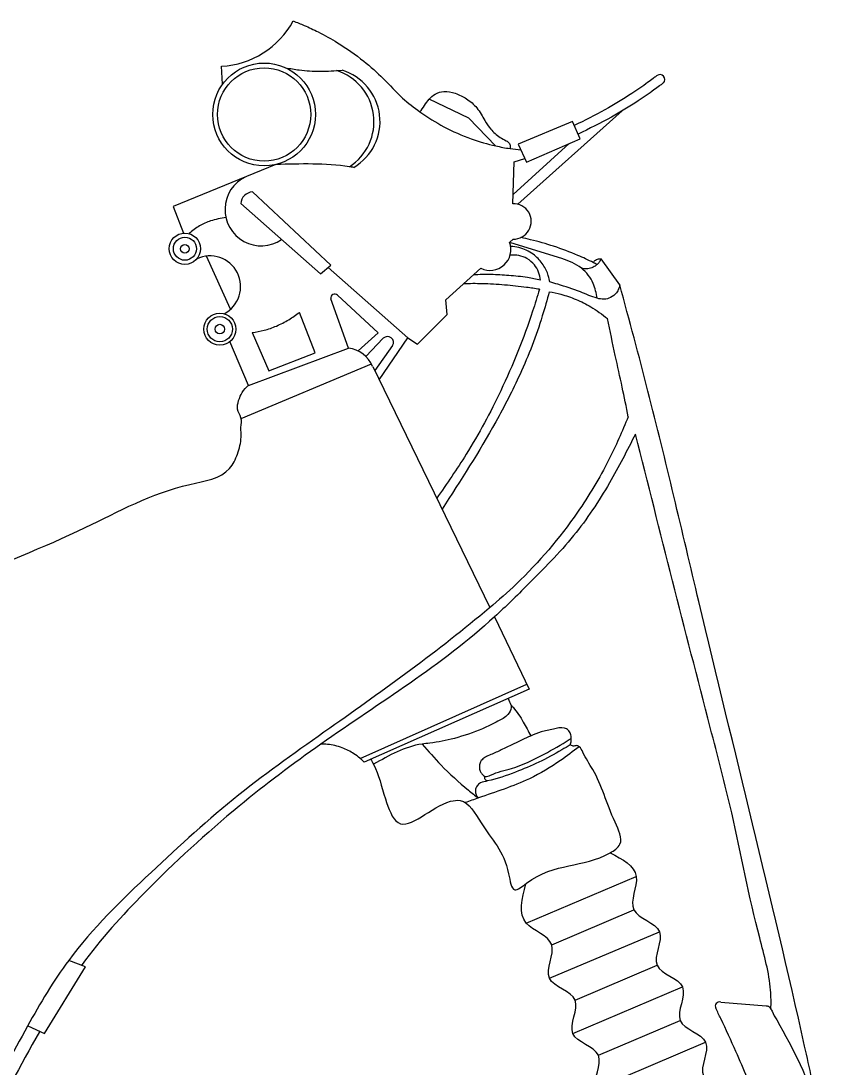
# Model space of a CAD drawing. Header units: millimetres. Extents: x -1488 to 354, y -1 to 1042.
# Drawn here: x -376.7 to -102.3, y 693 to 1042.3 of the extents above; entities that cross this region are included whole.
import ezdxf

# ---------------------------------------------------------------- set-up
doc = ezdxf.new("R2010")
doc.units = ezdxf.units.MM
doc.layers.add('ceco.net 420', color=7, linetype='Continuous')

msp = doc.modelspace()

# ---------------------------------------------------------------- linework, layer by layer
at = {"layer": 'ceco.net 420'}
for p, q in [((-309.37, 1021.23), (-309.71, 1027.19)), ((-227.17, 1009.89), (-240.47, 1016.21)), ((-218.32, 1000.67), (-227.17, 1009.89)), ((-273.23, 960.83), (-299.38, 985.27)), ((-303.33, 981.37), (-276.69, 957.91)), ((-213.55, 968.51), (-212.42, 969.54)), ((-276.69, 957.91), (-273.23, 960.83)), ((-234.88, 949.24), (-223.16, 959.83)), ((-267.33, 933.21), (-273.29, 949.67)), ((-234.45, 944.43), (-234.88, 949.24)), ((-244.27, 934.45), (-234.45, 944.43)), ((-247.52, 936.66), (-244.27, 934.45)), ((-218.57, 843.57), (-206.99, 819.47)), ((-206.99, 819.47), (-262.1, 795.03)), ((-193.65, 802.6), (-193, 803.02)), ((-208.03, 741.41), (-171.31, 756.99)), ((-199.53, 734.16), (-172.06, 745.81)), ((-200.24, 723), (-163.59, 738.54)), ((-191.73, 715.74), (-164.33, 727.36)), ((-192.44, 704.58), (-155.87, 720.09)), ((-183.94, 697.32), (-156.61, 708.92)), ((-184.64, 686.16), (-148.14, 701.64))]:
    msp.add_line(p, q, dxfattribs=at)
for points in [[(-176, 1012.29), (-210.78, 981.18)], [(-210.67, 1001.25), (-207.9, 995.21), (-190.05, 1002.98), (-192.55, 1008.73), (-210.67, 1001.25)], [(-193.67, 1001.41), (-212.4, 984.42)], [(-212.5, 981.36), (-212.04, 995.3), (-208.46, 996.42)], [(-291.58, 994.45), (-325.86, 980.41)], [(-325.86, 980.41), (-322.41, 971.55)], [(-196.09, 963.12), (-213.2, 968.33)], [(-306.69, 946.21), (-314.71, 963.87)], [(-176.79, 954.27), (-183.02, 962.93)], [(-257.09, 922.59), (-247.52, 936.66), (-274.1, 960.13)], [(-271.03, 950.83), (-257.46, 938.29), (-264.18, 932.24)], [(-299.47, 938.37), (-293.99, 925.66), (-278.5, 931.56), (-283.76, 945.12)], [(-255.74, 936.47), (-261.56, 930.4)], [(-300.73, 920.76), (-306.97, 935.35)], [(-300.73, 920.76), (-267.33, 933.21)], [(-252.62, 934.02), (-258.59, 925.68)], [(-303.18, 909.71), (-259.68, 927.91)], [(-259.28, 927.08), (-220.18, 846.63)], [(-263.5, 796.35), (-207.79, 821.12)], [(-374.42, 707.17), (-368.79, 704.57), (-355.09, 726.84), (-360.76, 728.96)], [(-143.07, 715.03), (-127.98, 713.82)]]:
    msp.add_lwpolyline(points, dxfattribs=at)
for centre, radius in [((-295.52, 1011.13), 17.14), ((-295.52, 1011.13), 15.57), ((-321.97, 966.34), 5.23), ((-321.97, 966.34), 3.84), ((-321.97, 966.34), 1.44), ((-310.3, 939.52), 5.34), ((-310.3, 939.52), 4.19), ((-310.3, 939.52), 1.61)]:
    msp.add_circle(centre, radius, dxfattribs=at)
for centre, radius, start, end in [((-311.38, 1056.26), 29.12, 273.2772, 331.3918), ((-276.71, 1008.72), 17.86, 302.8115, 72.4837), ((-274.65, 1008.82), 17.82, 300.6175, 73.1436), ((-163.41, 1022.79), 1.63, 315.9781, 125.4088), ((-296.48, 979.4), 12.09, 115.1643, 304.3014), ((-299.22, 981.15), 4.12, 92.2151, 176.9387), ((-212.26, 975.45), 5.91, 268.4623, 92.3831), ((-220.11, 966.11), 6.98, 244.0307, 20.1705), ((-313.56, 953.74), 10.19, 297.1813, 116.0838), ((-271.99, 949.92), 1.32, 43.4281, 190.8455), ((-254.31, 935.07), 1.99, 328.1635, 135.5681), ((-268.75, 922.99), 10.31, 23.3586, 82.0933), ((-143.5, 713.68), 1.41, 72.2705, 208.9937)]:
    msp.add_arc(centre, radius, start, end, dxfattribs=at)
for points in [[(-285.81, 1042.32), (-282.12, 1040.83), (-277.48, 1038.67), (-271, 1035.06), (-262.26, 1028.9), (-255.73, 1023.09), (-249.31, 1016.6), (-243.5, 1011.98), (-235.49, 1007.03), (-226.38, 1003.02), (-218.21, 1000.65), (-213.42, 999.74), (-209.77, 999.28)], [(-288.36, 1026.7), (-283.8, 1025.98), (-276.82, 1025.53), (-269.49, 1025.88)], [(-164.36, 1024.12), (-164.63, 1023.9), (-165.65, 1023.13), (-167.5, 1021.76), (-172.77, 1018.12), (-181.73, 1012.67), (-191.99, 1007.44)], [(-162.24, 1021.66), (-162.51, 1021.44), (-163.53, 1020.66), (-165.39, 1019.3), (-170.65, 1015.66), (-179.61, 1010.21), (-190.74, 1004.56)], [(-243.49, 1011.97), (-241.98, 1014.09), (-240.47, 1016.21), (-238.41, 1017.92), (-235.53, 1018.8), (-231.73, 1018.19), (-227.97, 1016.34), (-224.52, 1013.31), (-221.84, 1009.09), (-219.89, 1006.26), (-216.74, 1003.48), (-214.76, 1002.36), (-213.62, 1001.41), (-213.33, 1000.32), (-213.41, 999.74)], [(-265.56, 993.48), (-267.03, 993.7), (-291.61, 994.44)], [(-308.26, 976.7), (-313.4, 975.62), (-317.04, 973.96), (-320.57, 971.43)], [(-184.32, 961.07), (-185.64, 961.73), (-190.8, 964.11), (-198.87, 967.15), (-206.56, 969.35), (-209.78, 970.08)], [(-203.27, 955.83), (-203.9, 958.56), (-205.31, 960.94), (-207.78, 963.04), (-210.49, 964.07), (-213.4, 964.18)], [(-200.18, 955.28), (-200.38, 956.35), (-200.8, 957.82), (-202.67, 961.41), (-205.75, 964.49), (-210.46, 966.7), (-213.2, 967.11)], [(-184.29, 949.81), (-185.65, 954.75), (-189.59, 959.87), (-196.09, 963.12)], [(-185.64, 961.73), (-184.9, 962.54), (-183.47, 962.97), (-183.02, 962.93)], [(-203.27, 955.83), (-207.61, 956.72), (-213.82, 957.39), (-219.78, 957.71), (-225.59, 957.63)], [(-203.6, 952.81), (-207.94, 953.45), (-215.23, 954.23), (-222.75, 954.66), (-228.89, 954.66)], [(-176.79, 954.27), (-177.12, 953.08), (-177.94, 951.67), (-179.87, 950.1), (-182.07, 949.5), (-184.29, 949.81), (-189.93, 951.93), (-197.52, 954.47), (-200.18, 955.28)], [(-110.32, 678.6), (-115.08, 700.36), (-150.41, 848.62), (-167.38, 918.88), (-176.79, 954.27)], [(-203.6, 952.81), (-205.89, 945.46), (-216.54, 918.96), (-228.05, 897.8), (-237.9, 883.1)], [(-200.34, 951.99), (-202.65, 943.91), (-210.1, 924.47), (-218.18, 908.6), (-236.13, 879.45)], [(-200.34, 951.99), (-196.44, 951.14), (-191.4, 949.43), (-186.47, 946.99), (-180.9, 943.04)], [(-299.47, 938.37), (-295.52, 939.16), (-291.4, 940.56), (-287.28, 942.65), (-283.76, 945.12)], [(-173.96, 910.31), (-175.98, 920.13), (-178.29, 930.73), (-180.9, 943.04)], [(-797.88, 744.2), (-797.02, 742.59), (-794.57, 739.27), (-790.38, 735.68), (-776.74, 730.48), (-756.99, 724.57), (-731.47, 717.98), (-709.01, 714.56), (-690.83, 715.25), (-675.26, 719.85), (-648.84, 733.77), (-615.46, 751.38), (-586.71, 766.18), (-554.6, 782.3), (-515.84, 801.21), (-478.49, 818.87), (-439.29, 836.81), (-398.21, 854.99), (-355.24, 873.32), (-320.35, 887.7), (-307.02, 893.07), (-304.43, 897.86), (-303.2, 903.48), (-303.24, 906.72), (-303.24, 909.97), (-304.37, 912.77), (-304.02, 915.7), (-302.83, 918.4), (-300.77, 920.84)], [(-173.96, 910.31), (-180.51, 895.8), (-190.94, 878.42), (-211.31, 854.51), (-220.34, 846.5), (-273.61, 806.39), (-303.95, 784.16), (-333.25, 758.32), (-360.76, 728.96), (-374.49, 707.06), (-388.88, 680.11), (-430.82, 600.62), (-445.72, 572.38), (-458.03, 549.05), (-500.56, 468.44), (-528.51, 415.45), (-541.49, 390.8), (-546.86, 379.83), (-565.84, 347.04)], [(-213.11, 814.24), (-213.03, 813.27), (-214.11, 810.98), (-217.47, 808.71), (-222.63, 806.24), (-232.02, 803.02), (-240.18, 801.41), (-242.81, 801.11), (-258.99, 794.37)], [(-214.03, 816.27), (-213.11, 814.24), (-212.4, 813.37), (-208.99, 808.46), (-206.53, 803.81)], [(-262.1, 795.03), (-263.52, 796.36), (-265.53, 797.86), (-269.45, 799.85), (-274.35, 801), (-276.56, 801.1)], [(-259.87, 795.99), (-259, 794.37), (-255.02, 782.83), (-250.82, 774.91), (-233.26, 782.03), (-230.1, 782.27), (-223.12, 774.88), (-213.9, 757.87), (-211.83, 752.52), (-207.96, 754.67), (-180.02, 764.84), (-176.74, 767.69), (-178.36, 775.03), (-185.8, 792.61), (-189.14, 798.42), (-190.32, 800.24), (-191.27, 800.6), (-192.39, 800.45), (-193.31, 800.93)], [(-242.8, 801.12), (-236.45, 794.12), (-227.34, 785.78), (-224, 783.13)], [(-193.31, 800.85), (-196.14, 799.18), (-203.84, 795.05), (-211.61, 791.75), (-220.95, 788.8), (-223.26, 788.15), (-224.45, 787.16), (-225, 785.63), (-224.74, 784.15), (-224, 783.13)], [(-180.02, 764.84), (-171.31, 756.99), (-172.06, 745.81), (-163.59, 738.54), (-164.33, 727.36), (-155.87, 720.09), (-156.61, 708.92), (-148.14, 701.64), (-148.88, 690.47), (-140.42, 683.2), (-141.16, 672.02), (-132.7, 664.75), (-133.44, 653.57), (-124.97, 646.3), (-124.74, 632.81)], [(-151.51, 621.42), (-161.25, 630.91), (-160.55, 642.07), (-169.05, 649.33), (-169.05, 660.19), (-176.85, 667.74), (-176.14, 678.9), (-184.64, 686.16), (-183.94, 697.32), (-192.44, 704.58), (-191.73, 715.74), (-200.24, 723), (-199.53, 734.16), (-208.03, 741.41), (-208.15, 754.52)], [(-121.66, 631.02), (-121.17, 634.33), (-121.46, 643.31), (-123.08, 655.8), (-130.68, 680.86), (-138, 698.52), (-143.07, 709.54), (-144.74, 712.99)], [(-127.98, 713.82), (-127.59, 713.79), (-127.18, 713.64), (-126.71, 713.24), (-125.97, 711.97), (-124.39, 709.1), (-110.32, 678.6), (-104.15, 651.42), (-103.39, 614.78), (-103.91, 610.07), (-105.59, 599.51)]]:
    msp.add_spline(points, degree=3, dxfattribs=at)
for points, knots in [([(-183.02, 962.93), (-183.21, 962.55), (-183.56, 961.87), (-184.44, 960.9), (-185.7, 960.04), (-187.24, 959.62), (-188.59, 959.64), (-189.28, 959.79), (-189.59, 959.87)], [0, 0, 0, 0, 1.275849, 2.280634, 3.889721, 5.781857, 6.967525, 7.90653, 7.90653, 7.90653, 7.90653]), ([(-171.55, 904.48), (-174.36, 899.01), (-180.41, 887.24), (-191.91, 869.84), (-205.89, 855.9), (-231.81, 830.09), (-266.77, 808.95), (-306.43, 779.07), (-333.25, 754.57), (-350.12, 736.01), (-356.4, 727.41), (-356.45, 727.35)], [0, 0, 0, 0, 18.455389, 39.687851, 62.218044, 77.494576, 149.368095, 183.574147, 226.459546, 258.216792, 258.457507, 258.457507, 258.457507, 258.457507]), ([(-126.34, 712.71), (-126.28, 714.81), (-126.3, 722.84), (-132.65, 744.5), (-137.99, 773.92), (-152.68, 829.78), (-163.31, 871.87), (-171.55, 904.48)], [4.596491, 4.596491, 4.596491, 4.596491, 10.893617, 28.715648, 71.527672, 100.893501, 201.811552, 201.811552, 201.811552, 201.811552]), ([(-193.31, 800.85), (-193.19, 801.31), (-193.01, 802.01), (-192.97, 803.28), (-193.18, 804.51), (-193.87, 805.92), (-196, 806.83), (-199.15, 806.05), (-202.95, 805.36), (-207.33, 803.51), (-211.51, 801.41), (-215.79, 799.44), (-218.85, 798.01), (-221.07, 797.05), (-222.63, 796.26), (-223.48, 794.95), (-223.76, 793.48), (-223.48, 792.16), (-222.79, 791.07), (-221.61, 789.91), (-218.06, 791.76), (-211.5, 793.02), (-202.53, 797.26), (-196.38, 800.93), (-193.65, 802.6)], [0, 0, 0, 0, 1.4318, 2.158696, 3.788347, 5.170114, 6.627137, 10.289243, 14.557305, 18.307204, 24.440056, 28.63221, 32.435908, 34.531739, 35.954215, 37.583323, 38.98847, 40.361145, 41.484335, 42.93544, 44.673958, 52.110867, 63.989438, 73.633751, 73.633751, 73.633751, 73.633751]), ([(-190.38, 800.2), (-192.41, 798.66), (-197.64, 794.67), (-208.59, 788.19), (-219.74, 784.65), (-226.92, 782.1), (-228.38, 781.58)], [0, 0, 0, 0, 7.636423, 19.72321, 37.934321, 42.583571, 42.583571, 42.583571, 42.583571]), ([(-220.92, 788.8), (-221.42, 788.95), (-222, 789.3), (-221.88, 790.03), (-221.79, 790.32)], [1.48192, 1.48192, 1.48192, 1.48192, 2.947678, 3.816962, 3.816962, 3.816962, 3.816962]), ([(-370.41, 705.32), (-370.45, 705.25), (-383.26, 682.88), (-405.36, 637.21), (-429.41, 592.61), (-440.95, 570.43)], [284.535067, 284.535067, 284.535067, 284.535067, 284.775285, 361.761477, 436.7535, 436.7535, 436.7535, 436.7535])]:
    msp.add_open_spline(points, degree=3, knots=knots, dxfattribs=at)

doc.saveas('drawing.dxf')
